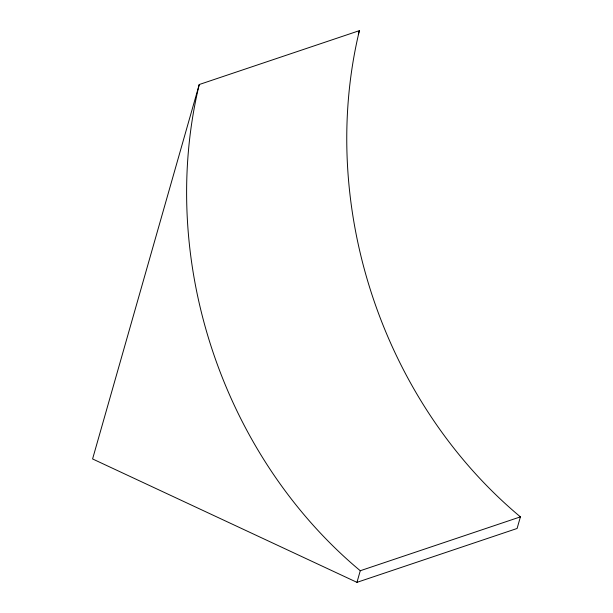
<?xml version="1.0" encoding="UTF-8"?>
<svg xmlns="http://www.w3.org/2000/svg" width="613" height="613" viewBox="0 0 613 613"><rect width="100%" height="100%" fill="white"/><g stroke="black" fill="none" stroke-linecap="round" stroke-linejoin="round"><path stroke-width="0.92" d="M199.24 84.525L92.586 458.945L356.965 582.35L517.104 528.475L520.414 516.866A433.659 368.267 71.4 0 1 359.387 30.65L199.24 84.525A433.659 368.267 71.4 0 0 360.268 570.741L356.965 582.35M358.337 34.328L359.387 30.65M360.268 570.741L520.414 516.866"/></g></svg>
